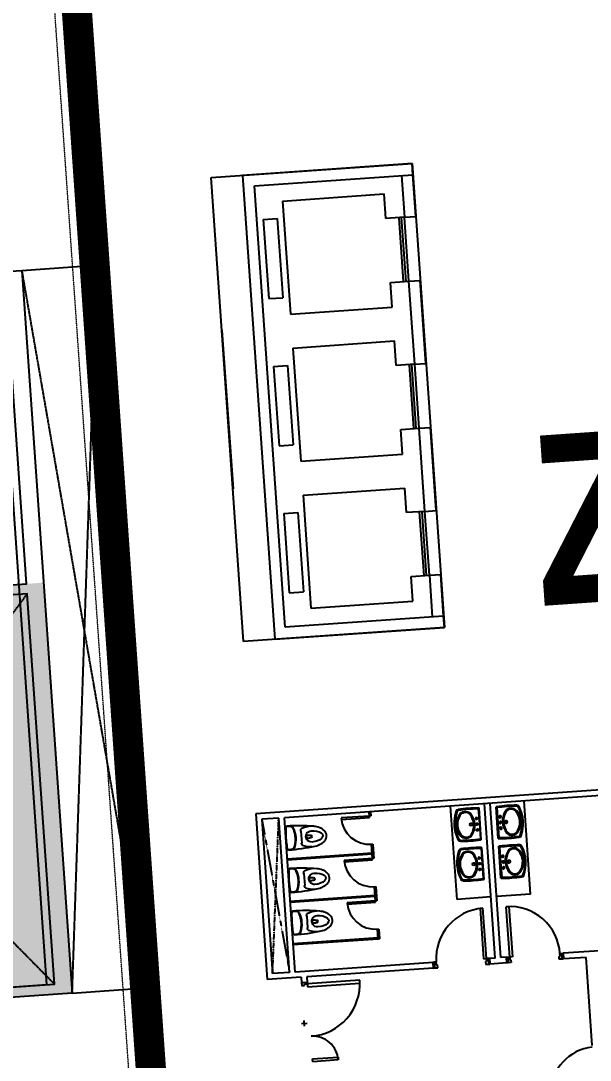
# Model space of a CAD drawing. Header units: millimetres. Extents: x 306 to 836129804, y -168137 to 818603917.
# Drawn here: x 834633962 to 834644008, y 818113368 to 818131702 of the extents above; entities that cross this region are included whole.
import ezdxf

# ---------------------------------------------------------------- set-up
doc = ezdxf.new("R2010")
doc.units = ezdxf.units.MM
doc.header["$LTSCALE"] = 3
for name, pattern in [('B0701', [2.34375, 1.5625, -0.78125]), ('CENTER', [2, 1.25, -0.25, 0.25, -0.25]), ('CENTER2', [1.125, 0.75, -0.125, 0.125, -0.125]), ('XRF-AR1922-P-5F-FLR-N$0$CENTER', [2, 1.25, -0.25, 0.25, -0.25])]:
    doc.linetypes.add(name, pattern=pattern)
doc.layers.get('Defpoints').update_dxf_attribs({"color": 32})
doc.layers.add('22INWA-a', color=6, linetype='CENTER')
doc.layers.add('_P29', color=251, linetype='Continuous')
for name, color, linetype, lineweight in [('Hatch (LTC&CB)', 252, 'Continuous', 35), ('UAJ-00ANNO-t', 7, 'Continuous', 5), ('UAJ-22INWA-bw', 251, 'Continuous', 35), ('UAJ-28STRU-y', 251, 'B0701', 9)]:
    doc.layers.add(name, color=color, linetype=linetype, lineweight=lineweight)
doc.styles.add('_BOLD', font='arialbd.ttf', dxfattribs={"width": 0.8})

# ---------------------------------------------------------------- blocks, each defined once
blk = doc.blocks.new('P29')
at = {"layer": 'Defpoints'}
for p, q in [((835146173, 818188554), (835149714, 818188801)), ((835149714, 818188801), (835146721, 818188592)), ((835149728, 818188602), (835149714, 818188801)), ((835149714, 818188801), (835150286, 818180621)), ((835146744, 818180373), (835146173, 818188554)), ((835146721, 818188592), (835147293, 818180412)), ((835146935, 818188406), (835149728, 818188602)), ((835149528, 818188588), (835149580, 818187854)), ((835149779, 818187868), (835149728, 818188602)), ((835147479, 818180625), (835146935, 818188406)), ((835147429, 818188140), (835149225, 818188266)), ((835147429, 818188140), (835147569, 818186145)), ((835149255, 818187832), (835149225, 818188266)), ((835147089, 818187816), (835147338, 818187833)), ((835147089, 818187816), (835147186, 818186419)), ((835147338, 818187833), (835147436, 818186436)), ((835149580, 818187854), (835149255, 818187832)), ((835149480, 818187847), (835149559, 818186720)), ((835149609, 818186724), (835149530, 818187851)), ((835149580, 818187854), (835149779, 818187868)), ((835149580, 818187854), (835149779, 818187868)), ((835149658, 818186727), (835149580, 818187854)), ((835149334, 818186704), (835149658, 818186727)), ((835149365, 818186271), (835149334, 818186704)), ((835149658, 818186727), (835149858, 818186741)), ((835149761, 818185261), (835149658, 818186727)), ((835149960, 818185275), (835149858, 818186741)), ((835142410, 818186606), (835143268, 818174316)), ((835147186, 818186419), (835147436, 818186436)), ((835147569, 818186145), (835149365, 818186271)), ((835146361, 818185860), (835146556, 818183067)), ((835147611, 818185546), (835149406, 818185672)), ((835149437, 818185238), (835149406, 818185672)), ((835147611, 818185546), (835147750, 818183551)), ((835147270, 818185222), (835147519, 818185239)), ((835147270, 818185222), (835147368, 818183825)), ((835147519, 818185239), (835147617, 818183843)), ((835149761, 818185261), (835149437, 818185238)), ((835149661, 818185254), (835149740, 818184127)), ((835149790, 818184130), (835149711, 818185257)), ((835149761, 818185261), (835149960, 818185275)), ((835149840, 818184133), (835149761, 818185261)), ((835149516, 818184111), (835149840, 818184133)), ((835149546, 818183677), (835149516, 818184111)), ((835149840, 818184133), (835150039, 818184147)), ((835149942, 818182667), (835149840, 818184133)), ((835150142, 818182681), (835150039, 818184147)), ((835147368, 818183825), (835147617, 818183843)), ((835147750, 818183551), (835149546, 818183677)), ((835147792, 818182953), (835149588, 818183078)), ((835149618, 818182644), (835149588, 818183078)), ((835147792, 818182953), (835147932, 818180958)), ((835147451, 818182628), (835147701, 818182646)), ((835147701, 818182646), (835147798, 818181249)), ((835149942, 818182667), (835149618, 818182644)), ((835149842, 818182660), (835149921, 818181533)), ((835149971, 818181536), (835149892, 818182664)), ((835149942, 818182667), (835150142, 818182681)), ((835150021, 818181540), (835149942, 818182667)), ((835147451, 818182628), (835147549, 818181232)), ((835149697, 818181517), (835150021, 818181540)), ((835150021, 818181540), (835150221, 818181554)), ((835150021, 818181540), (835150072, 818180807)), ((835150272, 818180821), (835150221, 818181554)), ((835149727, 818181083), (835149697, 818181517)), ((835147549, 818181232), (835147798, 818181249)), ((835147932, 818180958), (835149727, 818181083)), ((835150272, 818180821), (835147479, 818180625)), ((835150286, 818180621), (835150272, 818180821)), ((835150286, 818180621), (835146744, 818180373)), ((835147293, 818180412), (835150286, 818180621)), ((835153691, 818177799), (835146957, 818177329)), ((835154621, 818177764), (835147463, 818177264)), ((835151182, 818174789), (835150992, 818177511)), ((835151282, 818174796), (835151092, 818177517)), ((835151805, 818175913), (835151690, 818177559)), ((835146957, 818177329), (835147161, 818174407)), ((835148959, 818177368), (835148984, 818177370)), ((835148965, 818177293), (835148959, 818177368)), ((835148984, 818177370), (835148990, 818177295)), ((835150508, 818175823), (835150393, 818177469)), ((835150884, 818177435), (835150897, 818177436)), ((835150897, 818177430), (835150884, 818177429)), ((835150885, 818177418), (835150898, 818177419)), ((835150885, 818177418), (835150903, 818177153)), ((835150908, 818177154), (835150890, 818177419)), ((835150936, 818176873), (835150897, 818177436)), ((835151209, 818177458), (835151196, 818177457)), ((835151236, 818176894), (835151196, 818177457)), ((835151197, 818177451), (835151209, 818177451)), ((835151210, 818177441), (835151197, 818177440)), ((835151225, 818177176), (835151206, 818177441)), ((835151210, 818177441), (835151229, 818177176)), ((835147363, 818177257), (835147064, 818177236)), ((835147064, 818177236), (835147254, 818174514)), ((835147554, 818174535), (835147363, 818177257)), ((835147653, 818174542), (835147463, 818177264)), ((835148965, 818177293), (835148466, 818177259)), ((835148466, 818177259), (835148468, 818177233)), ((835148468, 818177233), (835148966, 818177268)), ((835148990, 818177295), (835148965, 818177293)), ((835148966, 818177268), (835148965, 818177293)), ((835150903, 818177153), (835150922, 818176889)), ((835150927, 818176889), (835150908, 818177154)), ((835151243, 818176911), (835151225, 818177176)), ((835151229, 818177176), (835151247, 818176911)), ((835147744, 818177040), (835147745, 818177025)), ((835147753, 818177040), (835147744, 818177040)), ((835147745, 818177025), (835147754, 818177025)), ((835147753, 818177040), (835147754, 818177059)), ((835147754, 818177025), (835147769, 818176817)), ((835147769, 818176817), (835147760, 818176816)), ((835147760, 818176816), (835147761, 818176801)), ((835147761, 818176801), (835147770, 818176802)), ((835147774, 818176784), (835147770, 818176802)), ((835148999, 818176795), (835149024, 818176796)), ((835149012, 818176620), (835148999, 818176795)), ((835149024, 818176796), (835149037, 818176622)), ((835150935, 818176890), (835150922, 818176889)), ((835150923, 818176878), (835150936, 818176879)), ((835150936, 818176873), (835150924, 818176872)), ((835151234, 818176911), (835151247, 818176911)), ((835151248, 818176901), (835151235, 818176900)), ((835151236, 818176894), (835151248, 818176894)), ((835147514, 818176540), (835149010, 818176645)), ((835149012, 818176620), (835147515, 818176516)), ((835149010, 818176645), (835149012, 818176620)), ((835149037, 818176622), (835149012, 818176620)), ((835149012, 818176620), (835149037, 818176622)), ((835149017, 818176545), (835149012, 818176620)), ((835149037, 818176622), (835149042, 818176547)), ((835150933, 818176737), (835150946, 818176738)), ((835150946, 818176731), (835150933, 818176730)), ((835150934, 818176720), (835150947, 818176721)), ((835150934, 818176720), (835150952, 818176455)), ((835150957, 818176455), (835150938, 818176720)), ((835150985, 818176174), (835150946, 818176738)), ((835151258, 818176760), (835151245, 818176759)), ((835151284, 818176195), (835151245, 818176759)), ((835151245, 818176752), (835151258, 818176753)), ((835151259, 818176743), (835151246, 818176742)), ((835151273, 818176478), (835151255, 818176742)), ((835151259, 818176743), (835151278, 818176478)), ((835147515, 818176516), (835147514, 818176540)), ((835149017, 818176545), (835148518, 818176510)), ((835148518, 818176510), (835148520, 818176485)), ((835148520, 818176485), (835149019, 818176520)), ((835149042, 818176547), (835149017, 818176545)), ((835149019, 818176520), (835149017, 818176545)), ((835150952, 818176455), (835150971, 818176190)), ((835150975, 818176191), (835150957, 818176455)), ((835151292, 818176213), (835151273, 818176478)), ((835151278, 818176478), (835151296, 818176213)), ((835147796, 818176292), (835147797, 818176277)), ((835147805, 818176292), (835147796, 818176292)), ((835147797, 818176277), (835147806, 818176277)), ((835147805, 818176292), (835147807, 818176310)), ((835147806, 818176277), (835147821, 818176069)), ((835147821, 818176069), (835147812, 818176068)), ((835147812, 818176068), (835147813, 818176053)), ((835147813, 818176053), (835147822, 818176054)), ((835147826, 818176036), (835147822, 818176054)), ((835149052, 818176047), (835149077, 818176048)), ((835149064, 818175872), (835149052, 818176047)), ((835149077, 818176048), (835149089, 818175874)), ((835150984, 818176191), (835150971, 818176190)), ((835150972, 818176180), (835150985, 818176181)), ((835150985, 818176174), (835150972, 818176173)), ((835151283, 818176212), (835151296, 818176213)), ((835151297, 818176203), (835151284, 818176202)), ((835151284, 818176195), (835151297, 818176196)), ((835147566, 818175792), (835149062, 818175897)), ((835149064, 818175872), (835147568, 818175767)), ((835149062, 818175897), (835149064, 818175872)), ((835149089, 818175874), (835149064, 818175872)), ((835149064, 818175872), (835149089, 818175874)), ((835149069, 818175797), (835149064, 818175872)), ((835149089, 818175874), (835149094, 818175799)), ((835151107, 818175865), (835150508, 818175823)), ((835151805, 818175913), (835151207, 818175871)), ((835147568, 818175767), (835147566, 818175792)), ((835149069, 818175797), (835148570, 818175762)), ((835148570, 818175762), (835148572, 818175737)), ((835148572, 818175737), (835149071, 818175772)), ((835149094, 818175799), (835149069, 818175797)), ((835149071, 818175772), (835149069, 818175797)), ((835151374, 818175694), (835151424, 818175698)), ((835151437, 818174806), (835151374, 818175694)), ((835151424, 818175698), (835151486, 818174810)), ((835147858, 818175544), (835147848, 818175543)), ((835147848, 818175543), (835147850, 818175528)), ((835147850, 818175528), (835147859, 818175529)), ((835147858, 818175544), (835147859, 818175562)), ((835147859, 818175529), (835147873, 818175321)), ((835150965, 818175666), (835150916, 818175662)), ((835150916, 818175662), (835150978, 818174774)), ((835151028, 818174778), (835150965, 818175666)), ((835147873, 818175321), (835147864, 818175320)), ((835147864, 818175320), (835147865, 818175305)), ((835147865, 818175305), (835147874, 818175306)), ((835147878, 818175288), (835147874, 818175306)), ((835147618, 818175044), (835149115, 818175149)), ((835149116, 818175124), (835147620, 818175019)), ((835149104, 818175298), (835149129, 818175300)), ((835149116, 818175124), (835149104, 818175298)), ((835149115, 818175149), (835149116, 818175124)), ((835149141, 818175126), (835149116, 818175124)), ((835149129, 818175300), (835149141, 818175126)), ((835147620, 818175019), (835147618, 818175044)), ((835154811, 818175042), (835152379, 818174872)), ((835150978, 818174774), (835151028, 818174778)), ((835151062, 818174780), (835151028, 818174778)), ((835151028, 818174778), (835151031, 818174728)), ((835151082, 818174782), (835151062, 818174780)), ((835151062, 818174780), (835151069, 818174680)), ((835151069, 818174680), (835151062, 818174780)), ((835151182, 818174789), (835151082, 818174782)), ((835151082, 818174782), (835151089, 818174682)), ((835151082, 818174782), (835151089, 818174682)), ((835151089, 818174682), (835151082, 818174782)), ((835151382, 818174803), (835151282, 818174796)), ((835151382, 818174803), (835151402, 818174804)), ((835151382, 818174803), (835151389, 818174703)), ((835151382, 818174803), (835151389, 818174703)), ((835151389, 818174703), (835151382, 818174803)), ((835151402, 818174804), (835151437, 818174806)), ((835151402, 818174804), (835151409, 818174704)), ((835151409, 818174704), (835151402, 818174804)), ((835151486, 818174810), (835151437, 818174806)), ((835151437, 818174806), (835151440, 818174757)), ((835151440, 818174757), (835151460, 818174758)), ((835151460, 818174758), (835151463, 818174708)), ((835152308, 818174817), (835152328, 818174819)), ((835152311, 818174767), (835152308, 818174817)), ((835152366, 818174771), (835152311, 818174767)), ((835152324, 818174868), (835152359, 818174871)), ((835152328, 818174819), (835152324, 818174868)), ((835152359, 818174871), (835152379, 818174872)), ((835152366, 818174771), (835152359, 818174871)), ((835152359, 818174871), (835152366, 818174771)), ((835152386, 818174773), (835152366, 818174771)), ((835152379, 818174872), (835152386, 818174773)), ((835152379, 818174872), (835152386, 818174773)), ((835152386, 818174773), (835152379, 818174872)), ((835152785, 818174800), (835152386, 818174773)), ((835152894, 818173244), (835152785, 818174800)), ((835150085, 818174712), (835147653, 818174542)), ((835150092, 818174612), (835147860, 818174456)), ((835150105, 818174713), (835150085, 818174712)), ((835150085, 818174712), (835150092, 818174612)), ((835150085, 818174712), (835150092, 818174612)), ((835150092, 818174612), (835150085, 818174712)), ((835150092, 818174612), (835150112, 818174614)), ((835150140, 818174716), (835150105, 818174713)), ((835150112, 818174614), (835150105, 818174713)), ((835150105, 818174713), (835150112, 818174614)), ((835150112, 818174614), (835150167, 818174617)), ((835150143, 818174666), (835150140, 818174716)), ((835150163, 818174667), (835150143, 818174666)), ((835150167, 818174617), (835150163, 818174667)), ((835151031, 818174728), (835151011, 818174727)), ((835151011, 818174727), (835151015, 818174677)), ((835151015, 818174677), (835151069, 818174680)), ((835151069, 818174680), (835151089, 818174682)), ((835151389, 818174703), (835151089, 818174682)), ((835151409, 818174704), (835151389, 818174703)), ((835151463, 818174708), (835151409, 818174704)), ((835147760, 818174449), (835147161, 818174407)), ((835147554, 818174535), (835147254, 818174514)), ((835147760, 818174449), (835147767, 818174349)), ((835147860, 818174456), (835147867, 818174356)), ((835148791, 818174396), (835147868, 818174331)), ((835148795, 818174346), (835148791, 818174396)), ((835143268, 818174316), (835137284, 818173897)), ((835147867, 818174356), (835147767, 818174349)), ((835147767, 818174349), (835147867, 818174356)), ((835147767, 818174349), (835147770, 818174299)), ((835147770, 818174299), (835147820, 818174303)), ((835147819, 818174328), (835147868, 818174331)), ((835147820, 818174303), (835147819, 818174328)), ((835147868, 818174331), (835147867, 818174356)), ((835147868, 818174331), (835147872, 818174282)), ((835147872, 818174282), (835148795, 818174346)), ((835147820, 818173589), (835147813, 818173688)), ((835147767, 818173635), (835147867, 818173642)), ((835147961, 818173010), (835148410, 818173041)), ((835147964, 818172960), (835147961, 818173010)), ((835148413, 818172991), (835147964, 818172960)), ((835148410, 818173041), (835148413, 818172991))]:
    blk.add_line(p, q, dxfattribs=at)
at = {"layer": 'Defpoints', "color": 8, "linetype": 'XRF-AR1922-P-5F-FLR-N$0$CENTER', "ltscale": 0.5}
for p, q in [((835147064, 818177236), (835147554, 818174535)), ((835147254, 818174514), (835147363, 818177257))]:
    blk.add_line(p, q, dxfattribs=at)
at = {"layer": 'Defpoints'}
for centre, radius, start, end in [((835151102, 818177167), 645, 160.3291, 207.6731), ((835151102, 818177167), 639, 160.3291, 207.6716), ((835151102, 818177167), 628, 160.3291, 207.6687), ((835150894, 818174728), 2707, 90.2154, 97.7789), ((835150894, 818174728), 2701, 90.2109, 97.7843), ((835150894, 818174728), 2690, 90.2035, 97.7944), ((835150496, 818177125), 309, 327.6497, 40.3481), ((835150496, 818177125), 326, 327.5714, 40.4264), ((835151575, 818174776), 2707, 90.2189, 97.7824), ((835151575, 818174776), 2701, 90.2135, 97.787), ((835151575, 818174776), 2690, 90.2035, 97.7944), ((835151636, 818177205), 326, 147.5714, 220.4264), ((835151636, 818177205), 309, 147.6497, 220.3481), ((835151324, 818177183), 294, 327.692, 40.3058), ((835151324, 818177183), 310, 327.7672, 40.2306), ((835151031, 818177162), 628, 340.3291, 27.6687), ((835151031, 818177162), 639, 340.3263, 27.6687), ((835151031, 818177162), 645, 340.3247, 27.6687), ((835148965, 818177293), 500, 183.9989, 273.9989), ((835150808, 818177147), 310, 147.7672, 220.2306), ((835150808, 818177147), 294, 147.692, 220.3058), ((835150851, 818177252), 17.5, 93.9989, 273.9989), ((835151267, 818177281), 17.5, 273.9989, 93.9989), ((835149483, 818177042), 2000, 178.495, 183.9989), ((835147728, 818173893), 3229, 85.4653, 93.9977), ((835147752, 818172971), 4142, 92.7311, 93.4103), ((835147249, 818176885), 420, 340.6193, 27.3922), ((835147961, 818176669), 445, 93.9989, 116.8499), ((835147955, 818176752), 360, 68.5889, 85.4653), ((835147995, 818176855), 250, 46.525, 68.5889), ((835148079, 818176943), 128, 3.9989, 46.525), ((835149483, 818177042), 2000, 183.9989, 189.5028), ((835147924, 818177198), 445, 251.148, 273.9989), ((835147929, 818177115), 360, 282.5325, 299.4089), ((835147983, 818177019), 250, 299.4089, 321.4728), ((835148079, 818176943), 128, 321.4728, 3.9989), ((835150557, 818179554), 2690, 270.2035, 277.7944), ((835150557, 818179554), 2701, 270.2124, 277.787), ((835150557, 818179554), 2707, 270.2172, 277.7824), ((835151238, 818179602), 2690, 270.2035, 277.7944), ((835151238, 818179602), 2701, 270.2109, 277.7854), ((835151238, 818179602), 2707, 270.2154, 277.7806), ((835151624, 818174077), 2707, 90.2189, 97.7824), ((835151624, 818174077), 2701, 90.2135, 97.787), ((835147307, 818179916), 3229, 274.0002, 282.5325), ((835147204, 818180808), 4119, 274.5889, 275.2721), ((835147579, 818176769), 69.8, 275.2945, 340.6193), ((835151150, 818176469), 645, 160.3291, 207.6731), ((835151150, 818176469), 639, 160.3291, 207.6716), ((835151150, 818176469), 628, 160.3291, 207.6687), ((835150857, 818176448), 310, 147.7672, 220.2306), ((835150857, 818176448), 294, 147.692, 220.3058), ((835150943, 818174030), 2707, 90.2154, 97.7789), ((835150943, 818174030), 2701, 90.2109, 97.7843), ((835150943, 818174030), 2690, 90.2035, 97.7944), ((835150545, 818176427), 309, 327.6497, 40.3481), ((835150545, 818176427), 326, 327.5714, 40.4264), ((835151624, 818174077), 2690, 90.2035, 97.7944), ((835151316, 818176582), 17.5, 273.9989, 93.9989), ((835151685, 818176506), 326, 147.5714, 220.4264), ((835151685, 818176506), 309, 147.6497, 220.3481), ((835151373, 818176485), 294, 327.692, 40.3058), ((835151373, 818176485), 310, 327.7672, 40.2306), ((835151080, 818176464), 628, 340.3291, 27.6687), ((835151080, 818176464), 639, 340.3263, 27.6687), ((835151080, 818176464), 645, 340.3247, 27.6687), ((835149017, 818176545), 500, 183.9989, 273.9989), ((835150900, 818176553), 17.5, 93.9989, 273.9989), ((835149536, 818176293), 2000, 178.495, 183.9989), ((835147780, 818173144), 3229, 85.4653, 93.9977), ((835147804, 818172223), 4142, 92.7311, 93.4103), ((835147301, 818176137), 420, 340.6193, 27.3922), ((835148013, 818175921), 445, 93.9989, 116.8499), ((835148007, 818176004), 360, 68.5889, 85.4653), ((835148047, 818176107), 250, 46.525, 68.5889), ((835148131, 818176195), 128, 3.9989, 46.525), ((835151287, 818178903), 2690, 270.2035, 277.7944), ((835151287, 818178903), 2701, 270.2109, 277.7854), ((835151287, 818178903), 2707, 270.2154, 277.7806), ((835149536, 818176293), 2000, 183.9989, 189.5028), ((835147982, 818176367), 360, 282.5325, 299.4089), ((835148036, 818176271), 250, 299.4089, 321.4728), ((835148131, 818176195), 128, 321.4728, 3.9989), ((835150606, 818178856), 2690, 270.2035, 277.7944), ((835150606, 818178856), 2701, 270.2124, 277.787), ((835150606, 818178856), 2707, 270.2172, 277.7824), ((835147359, 818179168), 3229, 274.0002, 282.5325), ((835147256, 818180060), 4119, 274.5889, 275.2721), ((835147631, 818176021), 69.8, 275.2945, 340.6193), ((835147976, 818176450), 445, 251.148, 273.9989), ((835149069, 818175797), 500, 183.9989, 273.9989), ((835151437, 818174806), 890, 3.9989, 93.9989), ((835149588, 818175545), 2000, 178.495, 183.9989), ((835147832, 818172396), 3229, 85.4653, 93.9977), ((835147856, 818171474), 4142, 92.7311, 93.4103), ((835147354, 818175389), 420, 340.6193, 27.3922), ((835148065, 818175173), 445, 93.9989, 116.8499), ((835148059, 818175256), 360, 68.5889, 85.4653), ((835148099, 818175359), 250, 46.525, 68.5889), ((835148183, 818175447), 128, 3.9989, 46.525), ((835151028, 818174778), 890, 93.9989, 183.9989), ((835149588, 818175545), 2000, 183.9989, 189.5028), ((835148034, 818175619), 360, 282.5325, 299.4089), ((835148088, 818175523), 250, 299.4089, 321.4728), ((835148183, 818175447), 128, 321.4728, 3.9989), ((835147411, 818178419), 3229, 274.0002, 282.5325), ((835147308, 818179312), 4119, 274.5889, 275.2721), ((835147684, 818175273), 69.8, 275.2945, 340.6193), ((835148028, 818175702), 445, 251.148, 273.9989), ((835147868, 818174331), 925, 273.9989, 3.9989), ((835147964, 818172960), 450, 3.9989, 93.9989), ((835152994, 818172380), 845, 96.7342, 177.5982)]:
    blk.add_arc(centre, radius, start, end, dxfattribs=at)
at = {"layer": 'Defpoints', "extrusion": (0, 0, -1)}
for centre, major_axis, ratio, start_param, end_param in [((835150530, 818177372), (4, 38.7), 1, 4.953844, 6.120151), ((835150530, 818177372), (-3.1, 32.3), 1, 5.152517, 6.325967), ((835150530, 818177372), (2.2, 21.8), 1, 4.953844, 6.145065), ((835150654, 818177251), (123, 17), 1, 3.79697, 5.665959), ((835150654, 818177251), (80.8, -72), 1, 2.92594, 4.794607), ((835150755, 818177143), (14.9, 18.4), 1, 2.391092, 5.532684), ((835150755, 818177143), (22.8, -6.7), 1, 4.354587, 7.49618), ((835150858, 818177150), (8.4, -15.4), 1, 0.427596, 3.569189), ((835150851, 818177252), (-1.8, 17.4), 1, 0.034897, 3.17649), ((835150858, 818177150), (13.1, 11.7), 1, 5.371809, 8.513402), ((835147504, 818177094), (17.3, -10.1), 1, 2.642498, 4.117255), ((835147560, 818177046), (62.8, 30.5), 1, 5.115681, 6.257001), ((835147764, 818177058), (0.8, -9.69), 1, 1.723184, 2.755529), ((835147942, 818176934), (7, -99.8), 0.993893, 0, 3.141593), ((835147868, 818176946), (3.7, 11.7), 0.918746, 4.800384, 6.090399), ((835147942, 818176934), (200, 14), 0.498478, 4.712389, 7.853982), ((835150670, 818177022), (99.8, 41.7), 1, 1.016739, 2.885405), ((835150865, 818177049), (8.4, -15.4), 1, 0.427596, 3.569189), ((835150865, 818177049), (10.7, -13.9), 1, 3.730064, 6.871657), ((835147783, 818176786), (8.71, 4.32), 1, 2.360303, 3.392649), ((835147905, 818176931), (-3.1, 50.8), 0.997844, 4.248746, 5.160505), ((835147870, 818176912), (5.6, -11), 0.914525, 0.211239, 1.509737), ((835147957, 818176873), (193, 31), 0.224197, 4.299466, 4.677235), ((835147941, 818176948), (4.74, 1.45), 0.993299, 5.045088, 6.532618), ((835147943, 818176920), (4.82, -1.17), 0.993847, 5.952331, 7.418523), ((835147976, 818176936), (9, -131), 0.224959, 1.570798, 1.678334), ((835147976, 818176936), (-9, 131), 0.224959, 4.604859, 4.712387), ((835150565, 818176886), (18.7, -34.5), 1, 0.427295, 1.580505), ((835150565, 818176886), (-4.6, 32.4), 1, 3.204467, 4.36352), ((835150565, 818176886), (6.1, 21.4), 1, 2.77251, 3.946023), ((835150670, 818177022), (1, 124), 1, 2.181027, 4.050017), ((835147531, 818176715), (14.7, -13.7), 1, 0.750833, 2.22559), ((835150579, 818176673), (4, 38.7), 1, 4.953844, 6.120151), ((835150579, 818176673), (-3.1, 32.3), 1, 5.152517, 6.325967), ((835150579, 818176673), (2.2, 21.8), 1, 4.953844, 6.145065), ((835150703, 818176552), (123, 17), 1, 3.79697, 5.665959), ((835150703, 818176552), (80.8, -72), 1, 2.92594, 4.794607), ((835150804, 818176445), (14.9, 18.4), 1, 2.391092, 5.532684), ((835150804, 818176445), (22.8, -6.7), 1, 4.354587, 7.49618), ((835150907, 818176452), (8.4, -15.4), 1, 0.427596, 3.569189), ((835150900, 818176553), (-1.8, 17.4), 1, 0.034897, 3.17649), ((835150907, 818176452), (13.1, 11.7), 1, 5.371809, 8.513402), ((835147556, 818176345), (17.3, -10.1), 1, 2.642498, 4.117255), ((835147612, 818176298), (62.8, 30.5), 1, 5.115681, 6.257001), ((835147816, 818176310), (0.8, -9.69), 1, 1.723184, 2.755529), ((835147994, 818176186), (7, -99.8), 0.993893, 0, 3.141593), ((835147994, 818176186), (200, 14), 0.498478, 4.712389, 7.853982), ((835150719, 818176324), (1, 124), 1, 2.181027, 4.050017), ((835150719, 818176324), (99.8, 41.7), 1, 1.016739, 2.885405), ((835150914, 818176351), (8.4, -15.4), 1, 0.427596, 3.569189), ((835150914, 818176351), (10.7, -13.9), 1, 3.730064, 6.871657), ((835147957, 818176183), (-3.1, 50.8), 0.997844, 4.248746, 5.160505), ((835147920, 818176198), (3.7, 11.7), 0.918746, 4.800384, 6.090399), ((835147923, 818176163), (5.6, -11), 0.914525, 0.211239, 1.509737), ((835148010, 818176125), (193, 31), 0.224197, 4.299466, 4.677235), ((835147993, 818176200), (4.74, 1.45), 0.993299, 5.045088, 6.532618), ((835147995, 818176172), (4.82, -1.17), 0.993847, 5.952331, 7.418523), ((835148028, 818176188), (9, -131), 0.224959, 1.570798, 1.678334), ((835148028, 818176188), (-9, 131), 0.224959, 4.604859, 4.712387), ((835150613, 818176188), (18.7, -34.5), 1, 0.427295, 1.580505), ((835150613, 818176188), (-4.6, 32.4), 1, 3.204467, 4.36352), ((835150613, 818176188), (6.1, 21.4), 1, 2.77251, 3.946023), ((835147583, 818175967), (14.7, -13.7), 1, 0.750833, 2.22559), ((835147835, 818176038), (8.71, 4.32), 1, 2.360303, 3.392649), ((835147609, 818175597), (17.3, -10.1), 1, 2.642498, 4.117255), ((835147664, 818175550), (62.8, 30.5), 1, 5.115681, 6.257001), ((835147869, 818175561), (0.8, -9.69), 1, 1.723184, 2.755529), ((835148046, 818175437), (7, -99.8), 0.993893, 0, 3.141593), ((835148046, 818175437), (200, 14), 0.498478, 4.712389, 7.853982), ((835148009, 818175435), (-3.1, 50.8), 0.997844, 4.248746, 5.160505), ((835147973, 818175450), (3.7, 11.7), 0.918746, 4.800384, 6.090399), ((835147975, 818175415), (5.6, -11), 0.914525, 0.211239, 1.509737), ((835148062, 818175376), (193, 31), 0.224197, 4.299466, 4.677235), ((835148045, 818175452), (4.74, 1.45), 0.993299, 5.045088, 6.532618), ((835148047, 818175423), (4.82, -1.17), 0.993847, 5.952331, 7.418523), ((835148081, 818175440), (9, -131), 0.224959, 1.570798, 1.678334), ((835148081, 818175440), (-9, 131), 0.224959, 4.604859, 4.712387), ((835147635, 818175218), (14.7, -13.7), 1, 0.750833, 2.22559), ((835147888, 818175290), (8.71, 4.32), 1, 2.360303, 3.392649)]:
    blk.add_ellipse(centre, major_axis=major_axis, ratio=ratio, start_param=start_param, end_param=end_param, dxfattribs=at)
at = {"layer": 'Defpoints'}
for centre, major_axis, start_param, end_param in [((835151463, 818177307), (-124, 0), 3.79697, 5.665959), ((835151463, 818177307), (-70, -82.5), 2.92594, 4.794607), ((835151568, 818177444), (-9.3, 37.8), 4.953844, 6.120151), ((835151568, 818177444), (-1.4, 32.4), 5.152517, 6.325967), ((835151568, 818177444), (-5.2, 21.3), 4.953844, 6.145065), ((835151267, 818177281), (-0.6, 17.5), 0.034897, 3.17649), ((835151274, 818177179), (-14.6, 9.7), 5.371809, 8.513402), ((835151274, 818177179), (-6.1, -16.4), 0.427596, 3.569189), ((835151377, 818177187), (-21.6, -9.8), 4.354587, 7.49618), ((835151377, 818177187), (-17.4, 16.2), 2.391092, 5.532684), ((835151282, 818177078), (-8.7, -15.3), 3.730064, 6.871657), ((835151282, 818177078), (-6.2, -16.5), 0.427596, 3.569189), ((835151478, 818177079), (-18, 123), 2.181027, 4.050017), ((835151478, 818177079), (-105, 27), 1.016739, 2.885405), ((835151602, 818176958), (-9, 20.3), 2.77251, 3.946023), ((835151602, 818176958), (0, 32.7), 3.204467, 4.36352), ((835151602, 818176958), (-13.8, -36.7), 0.427295, 1.580505), ((835151617, 818176746), (-9.3, 37.8), 4.953844, 6.120151), ((835151617, 818176746), (-1.4, 32.4), 5.152517, 6.325967), ((835151316, 818176582), (-0.6, 17.5), 0.034897, 3.17649), ((835151511, 818176609), (-124, 0), 3.79697, 5.665959), ((835151511, 818176609), (-70, -82.5), 2.92594, 4.794607), ((835151617, 818176746), (-5.2, 21.3), 4.953844, 6.145065), ((835151323, 818176481), (-14.6, 9.7), 5.371809, 8.513402), ((835151323, 818176481), (-6.1, -16.4), 0.427596, 3.569189), ((835151426, 818176488), (-21.6, -9.8), 4.354587, 7.49618), ((835151426, 818176488), (-17.4, 16.2), 2.391092, 5.532684), ((835151331, 818176380), (-8.7, -15.3), 3.730064, 6.871657), ((835151331, 818176380), (-6.2, -16.5), 0.427596, 3.569189), ((835151527, 818176381), (-18, 123), 2.181027, 4.050017), ((835151527, 818176381), (-105, 27), 1.016739, 2.885405), ((835151651, 818176260), (-9, 20.3), 2.77251, 3.946023), ((835151651, 818176260), (0, 32.7), 3.204467, 4.36352), ((835151651, 818176260), (-13.8, -36.7), 0.427295, 1.580505)]:
    blk.add_ellipse(centre, major_axis=major_axis, ratio=1, start_param=start_param, end_param=end_param, dxfattribs=at)
for points in [[(835147487, 818177087), (835147486, 818177046), (835147486, 818176964), (835147495, 818176841), (835147506, 818176760), (835147512, 818176719)], [(835147505, 818177106), (835147504, 818177106), (835147500, 818177105), (835147496, 818177103), (835147492, 818177100), (835147489, 818177096), (835147487, 818177091), (835147487, 818177088), (835147487, 818177087)], [(835147870, 818176958), (835147877, 818176957), (835147892, 818176956), (835147916, 818176954), (835147933, 818176953), (835147941, 818176953)], [(835147512, 818176719), (835147513, 818176718), (835147514, 818176714), (835147516, 818176710), (835147520, 818176707), (835147524, 818176704), (835147529, 818176703), (835147532, 818176703), (835147533, 818176703)], [(835147539, 818176338), (835147538, 818176297), (835147539, 818176215), (835147547, 818176093), (835147558, 818176011), (835147565, 818175971)], [(835147558, 818176358), (835147556, 818176357), (835147553, 818176357), (835147548, 818176355), (835147544, 818176352), (835147541, 818176348), (835147539, 818176343), (835147539, 818176340), (835147539, 818176338)], [(835147922, 818176210), (835147929, 818176209), (835147945, 818176208), (835147969, 818176206), (835147985, 818176205), (835147993, 818176205)], [(835147565, 818175971), (835147565, 818175969), (835147566, 818175966), (835147568, 818175962), (835147572, 818175959), (835147576, 818175956), (835147581, 818175955), (835147584, 818175955), (835147586, 818175955)], [(835147591, 818175590), (835147590, 818175549), (835147591, 818175467), (835147600, 818175345), (835147610, 818175263), (835147617, 818175223)], [(835147610, 818175609), (835147608, 818175609), (835147605, 818175609), (835147601, 818175607), (835147597, 818175604), (835147594, 818175600), (835147592, 818175595), (835147591, 818175592), (835147591, 818175590)], [(835147974, 818175462), (835147982, 818175461), (835147997, 818175459), (835148021, 818175458), (835148037, 818175457), (835148046, 818175457)], [(835147617, 818175223), (835147617, 818175221), (835147618, 818175218), (835147621, 818175214), (835147624, 818175210), (835147628, 818175208), (835147633, 818175207), (835147636, 818175206), (835147638, 818175207)]]:
    blk.add_open_spline(points, degree=3, dxfattribs=at)
for points, knots in [([(835147621, 818177067), (835147619, 818177071), (835147616, 818177076), (835147611, 818177083), (835147607, 818177088), (835147602, 818177092), (835147597, 818177096), (835147592, 818177099), (835147586, 818177102), (835147579, 818177105), (835147568, 818177108), (835147560, 818177109), (835147554, 818177108)], [-1, -1, -1, -1, -0.85, -0.775, -0.7, -0.625, -0.55, -0.475, -0.4, -0.3, -0.2, 0, 0, 0, 0]), ([(835147643, 818176757), (835147647, 818176773), (835147651, 818176796), (835147656, 818176827), (835147658, 818176851), (835147658, 818176874), (835147658, 818176898), (835147657, 818176922), (835147654, 818176943), (835147652, 818176961), (835147648, 818176982), (835147642, 818177007), (835147633, 818177037), (835147625, 818177057), (835147621, 818177067)], [-1, -1, -1, -1, -0.85, -0.775, -0.7, -0.625, -0.55, -0.475, -0.4, -0.35, -0.3, -0.2, -0.1, 0, 0, 0, 0]), ([(835147582, 818176707), (835147587, 818176708), (835147593, 818176709), (835147600, 818176711), (835147606, 818176714), (835147612, 818176717), (835147617, 818176720), (835147622, 818176724), (835147627, 818176729), (835147632, 818176735), (835147638, 818176744), (835147641, 818176752), (835147643, 818176757)], [-1, -1, -1, -1, -0.85, -0.775, -0.7, -0.625, -0.55, -0.475, -0.4, -0.3, -0.2, 0, 0, 0, 0]), ([(835147673, 818176319), (835147672, 818176323), (835147668, 818176328), (835147664, 818176335), (835147659, 818176340), (835147655, 818176344), (835147650, 818176348), (835147644, 818176351), (835147638, 818176354), (835147631, 818176357), (835147620, 818176360), (835147612, 818176360), (835147607, 818176360)], [-1, -1, -1, -1, -0.85, -0.775, -0.7, -0.625, -0.55, -0.475, -0.4, -0.3, -0.2, 0, 0, 0, 0]), ([(835147695, 818176009), (835147699, 818176024), (835147704, 818176048), (835147708, 818176079), (835147710, 818176103), (835147711, 818176126), (835147710, 818176150), (835147709, 818176174), (835147707, 818176195), (835147704, 818176213), (835147700, 818176234), (835147694, 818176259), (835147685, 818176289), (835147677, 818176309), (835147673, 818176319)], [-1, -1, -1, -1, -0.85, -0.775, -0.7, -0.625, -0.55, -0.475, -0.4, -0.35, -0.3, -0.2, -0.1, 0, 0, 0, 0]), ([(835147635, 818175959), (835147639, 818175959), (835147645, 818175960), (835147653, 818175963), (835147659, 818175966), (835147664, 818175969), (835147669, 818175972), (835147674, 818175976), (835147679, 818175981), (835147684, 818175987), (835147690, 818175996), (835147693, 818176004), (835147695, 818176009)], [-1, -1, -1, -1, -0.85, -0.775, -0.7, -0.625, -0.55, -0.475, -0.4, -0.3, -0.2, 0, 0, 0, 0]), ([(835147726, 818175571), (835147724, 818175575), (835147721, 818175580), (835147716, 818175587), (835147712, 818175591), (835147707, 818175596), (835147702, 818175599), (835147697, 818175603), (835147691, 818175606), (835147684, 818175609), (835147673, 818175612), (835147665, 818175612), (835147659, 818175612)], [-1, -1, -1, -1, -0.85, -0.775, -0.7, -0.625, -0.55, -0.475, -0.4, -0.3, -0.2, 0, 0, 0, 0]), ([(835147747, 818175261), (835147751, 818175276), (835147756, 818175299), (835147760, 818175331), (835147762, 818175354), (835147763, 818175378), (835147763, 818175402), (835147761, 818175425), (835147759, 818175446), (835147756, 818175465), (835147752, 818175485), (835147746, 818175511), (835147737, 818175541), (835147730, 818175561), (835147726, 818175571)], [-1, -1, -1, -1, -0.85, -0.775, -0.7, -0.625, -0.55, -0.475, -0.4, -0.35, -0.3, -0.2, -0.1, 0, 0, 0, 0]), ([(835147687, 818175211), (835147691, 818175211), (835147697, 818175212), (835147705, 818175215), (835147711, 818175217), (835147716, 818175220), (835147721, 818175224), (835147726, 818175228), (835147731, 818175233), (835147736, 818175238), (835147742, 818175248), (835147746, 818175255), (835147747, 818175261)], [-1, -1, -1, -1, -0.85, -0.775, -0.7, -0.625, -0.55, -0.475, -0.4, -0.3, -0.2, 0, 0, 0, 0])]:
    blk.add_open_spline(points, degree=3, knots=knots, dxfattribs=at)
blk = doc.blocks.new('3A35X-MAGP-P-ADR-L00-L1')
at = {"layer": '_P29', "ltscale": 0.5}
h = blk.add_hatch(dxfattribs=at)
h.set_pattern_fill('AR-B816C', color=256)
h.set_pattern_definition([(3.9989, (834565005.91, 818125935), (188.53464, 216.87593), [396.875, -9.525]), (3.9989, (834564802.54, 818125930.34), (188.53464, 216.87593), [396.875, -9.525]), (93.9989, (834565005.91, 818125935), (-216.87593, 188.53464), [-212.725, 193.675]), (93.9989, (834564996.4, 818125934.35), (-216.87593, 188.53464), [-212.725, 193.675])])
h.paths.add_polyline_path([(834621219, 818116232), (834621020, 818116218), (834623021, 818087588), (834643981, 818089053), (834642799, 818105929), (834636814, 818105510), (834633872, 818147590), (834618900, 818146544), (834620709, 818120657), (834620909, 818120671), (834620895, 818120870), (834619113, 818146358), (834633687, 818147377), (834636628, 818105297), (834642614, 818105715), (834643768, 818089238), (834623207, 818087801)])
h.paths.add_polyline_path([(834621250, 818115784), (834621263, 818115585), (834621264, 818115585)], flags=16)
at = {"layer": '_P29', "linetype": 'CENTER2', "ltscale": 4}
for p, q in [((834633979, 818127298), (834636175, 818114641)), ((834634870, 818114549), (834635308, 818127391)), ((834628653, 818114295), (834634077, 818121591)), ((834628171, 818121178), (834634558, 818114708))]:
    blk.add_line(p, q, dxfattribs=at)
at = {"layer": '_P29'}
for points in [[(834620955, 818117143), (834618900, 818146544), (834633872, 818147590), (834636814, 818105510), (834642799, 818105929), (834643982, 818089053), (834623021, 818087588), (834621020, 818116218)], [(834621219, 818116232), (834623207, 818087801), (834643768, 818089238), (834642614, 818105715), (834636628, 818105297), (834633687, 818147377), (834619113, 818146358), (834620895, 818120870), (834621155, 818117157)], [(834628486, 818114103), (834627979, 818121345), (834634064, 818121771), (834633679, 818127277), (834633979, 818127298), (834634870, 818114549), (834628486, 818114103)], [(834633979, 818127298), (834635282, 818127389)], [(834628653, 818114295), (834634558, 818114708), (834634077, 818121591), (834628171, 818121178), (834628653, 818114295)], [(834634870, 818114549), (834636175, 818114641)]]:
    blk.add_lwpolyline(points, dxfattribs=at)

msp = doc.modelspace()

# ---------------------------------------------------------------- hatches: boundary and pattern name
at = {"layer": 'Hatch (LTC&CB)'}
h = msp.add_hatch(color=256, dxfattribs=at)
h.dxf.hatch_style = 1
h.paths.add_polyline_path([(834634363, 818121791), (834620947, 818120853), (834621276, 818116135), (834622573, 818116226), (834622340, 818119568), (834625033, 818119756), (834625443, 818113890), (834634869, 818114548)])

# ---------------------------------------------------------------- linework, layer by layer
at = {"layer": '22INWA-a', "ltscale": 2, "const_width": 500, "flags": 128}
msp.add_lwpolyline([(834645624, 817967960), (834644172, 817967858), (834645624, 817967960), (834648121, 817931878), (834646733, 817931603), (834552250, 817919488), (834509654, 817903227), (834493651, 818132199), (834495221, 818132309), (834492443, 818172005), (834498761, 818180933, 0.103945), (834533697, 818164791, 0.028149), (834560518, 818159716), (834570883, 818156560, 0.012181), (834580152, 818154030, 0.011817), (834589680, 818153626, 0.018959), (834627610, 818154460), (834630540, 818155389), (834633308, 818155581), (834636813, 818105510), (834642798, 818105929), (834646290, 818056051), (834640304, 818055632), (834643398, 818011440), (834641154, 818011283), (834643400, 817979197), (834644172, 817967858)], format="xyb", close=True, dxfattribs=at)
at = {"layer": 'UAJ-22INWA-bw', "ltscale": 0.5}
msp.add_line((834636575, 818105229), (834634021, 818141764), dxfattribs=at)
for points in [[(834642792, 818105914), (834636807, 818105495), (834634253, 818142031)], [(834642560, 818105647), (834636575, 818105229), (834634021, 818141764)]]:
    msp.add_lwpolyline(points, dxfattribs=at)
at = {"layer": 'UAJ-28STRU-y'}
msp.add_lwpolyline([(834642421, 818105487), (834636436, 818105069), (834633882, 818141604)], dxfattribs=at)

# ---------------------------------------------------------------- block references
at = {"rotation": 0.001091446304688521}
msp.add_blockref('3A35X-MAGP-P-ADR-L00-L1', (15584, -15898), dxfattribs=at)
msp.add_blockref('P29', (-508850, -59618))

# ---------------------------------------------------------------- texts
at = {"layer": 'UAJ-00ANNO-t', "style": '_BOLD', "width": 0.8}
msp.add_text('ZONE 2 SITE', height=3000, rotation=3.979, dxfattribs=at).set_placement((834643106, 818121377, 0))

doc.saveas('drawing.dxf')
